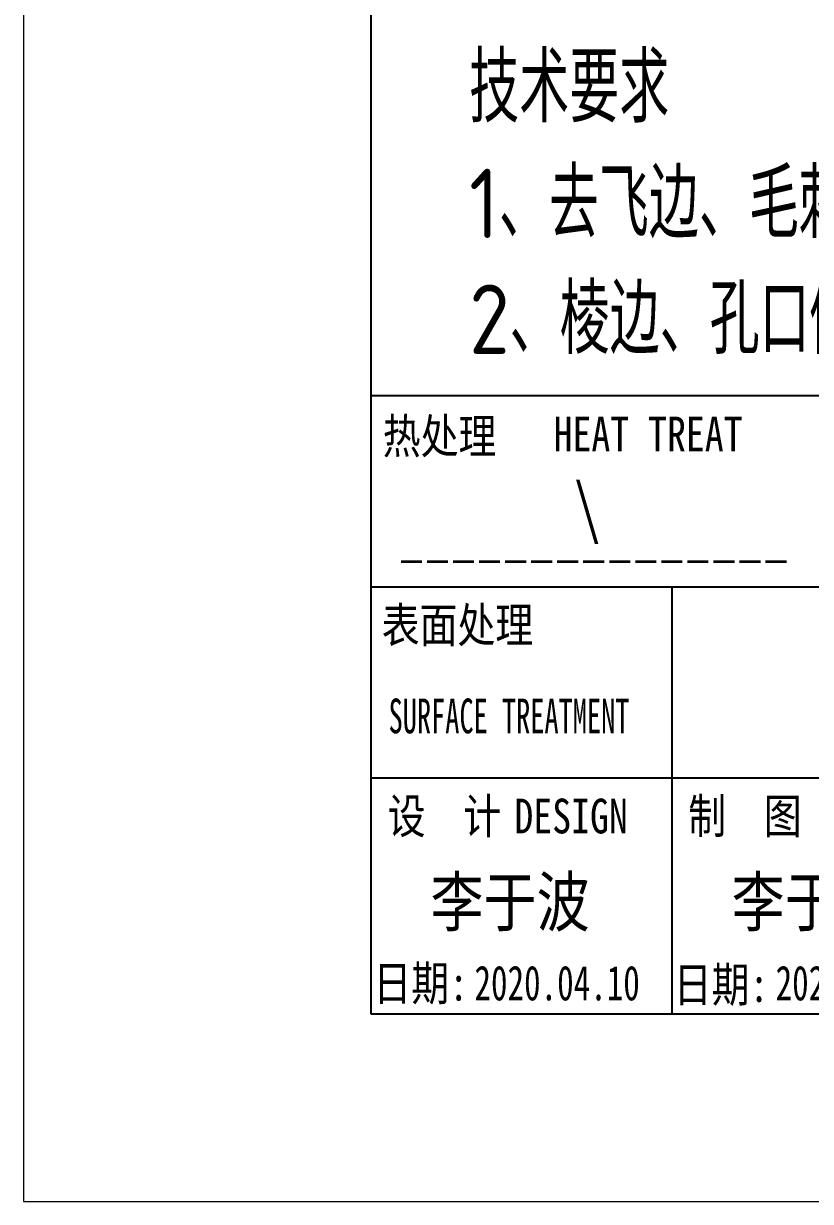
# Model space of a CAD drawing. Header units: millimetres. Extents: x -50043 to 104182, y -50696 to 36662.
# Drawn here: x -45739.6 to -45683, y 35772.4 to 35857.2 of the extents above; entities that cross this region are included whole.
import ezdxf
from ezdxf.enums import TextEntityAlignment as Align

# ---------------------------------------------------------------- set-up
doc = ezdxf.new("R2010")
doc.units = ezdxf.units.MM
doc.header["$LTSCALE"] = 0.5
doc.linetypes.add('AM_ISO02W050x2', pattern=[3.75, 3, -0.75])
doc.layers.add('图\\M+19E79\\M+195B6\\M+18E9A', color=7, linetype='Continuous')
for name, color, linetype, lineweight in [('图框', 7, 'Continuous', 18), ('标注线', 3, 'Continuous', 18), ('热处理', 7, 'Continuous', 20), ('粗虚线', 6, 'AM_ISO02W050x2', 35)]:
    doc.layers.add(name, color=color, linetype=linetype, lineweight=lineweight)
doc.layers.add('打印-禁用', color=7, linetype='Continuous', lineweight=15, plot=False)
doc.styles.add('国标', font='simfang.ttf', dxfattribs={"width": 0.8})
doc.styles.add('机械长仿宋', font='gbenor.shx', dxfattribs={"height": 1, "bigfont": 'gbcbig.shx'})

# ---------------------------------------------------------------- blocks, each defined once
blk = doc.blocks.new('GZDEH零件A4图框V01版')
at = {"layer": '图\\M+19E79\\M+195B6\\M+18E9A', "linetype": 'Continuous'}
for p, q in [((25, 292), (25, 13.5)), ((25, 13.5), (205, 13.5))]:
    blk.add_line(p, q, dxfattribs=at)
at = {"layer": '图\\M+19E79\\M+195B6\\M+18E9A', "color": 9}
for p, q in [((205, 58), (25, 58)), ((25, 44.25), (205, 44.25)), ((46.68, 44.25), (46.68, 30.5)), ((25, 30.5), (205, 30.5)), ((46.68, 30.5), (46.68, 13.5)), ((46.68, 30.5), (46.68, 13.5))]:
    blk.add_line(p, q, dxfattribs=at)
at = {"layer": '打印-禁用', "linetype": 'Continuous'}
for p, q in [((0, 297), (0, 0)), ((0, 0), (210, 0))]:
    blk.add_line(p, q, dxfattribs=at)
at = {"layer": '图\\M+19E79\\M+195B6\\M+18E9A', "color": 9, "style": '国标'}
for s, width, p in [('热处理', 0.8, (25.859, 53.855)), ('表面处理', 0.8, (25.784, 40.253)), ('SURFACE TREATMENT', 0.6, (26.278, 33.709)), (' DESIGN', 0.8, (33.978, 26.501))]:
    blk.add_text(s, height=2.5, dxfattribs=dict(at, width=width)).set_placement(p)
at = {"layer": '图\\M+19E79\\M+195B6\\M+18E9A', "color": 9, "style": '国标', "width": 0.8}
for s, p in [('HEAT TREAT', (44.964, 54.005)), ('设  计', (30.303, 26.501)), ('制  图', (51.941, 26.501)), ('日期:', (28.597, 14.462)), ('日期:', (50.223, 14.365))]:
    blk.add_text(s, height=2.5, dxfattribs=at).set_placement(p, align=Align.CENTER)
blk = doc.blocks.new('DEH A4')
at = {"layer": '图框'}
blk.add_blockref('GZDEH零件A4图框V01版', (0, 0), dxfattribs=at)

msp = doc.modelspace()

# ---------------------------------------------------------------- linework, layer by layer
at = {"layer": '粗虚线'}
msp.add_line((-45712.471, 35818.489), (-45684.61, 35818.489), dxfattribs=at)

# ---------------------------------------------------------------- block references
at = {"layer": '图框'}
msp.add_blockref('DEH A4', (-45739.646, 35772.417), dxfattribs=at)

# ---------------------------------------------------------------- texts
at = {"layer": '图\\M+19E79\\M+195B6\\M+18E9A', "color": 3, "style": '国标'}
for s, height, width, p in [('李于波', 3.5, 0.8, (-45710.348, 35792.234)), ('李于波', 3.5, 0.8, (-45688.668, 35792.234)), ('2020.04.10', 2.5, 0.7, (-45707.183, 35786.897)), ('2020.04.10', 2.5, 0.7, (-45685.503, 35786.897))]:
    msp.add_text(s, height=height, dxfattribs=dict(at, width=width)).set_placement(p)
at = {"layer": '标注线', "color": 2, "insert": (-45707.56, 35833.391), "char_height": 5, "width": 114.82461, "attachment_point": 7, "style": '机械长仿宋'}
msp.add_mtext('\\A2;技术要求\\P1、去飞边、毛刺；\\P2、棱边、孔口倒角C0.5。', dxfattribs=at)
at = {"layer": '热处理', "color": 3, "style": '国标', "width": 0.8}
msp.add_text('\\', height=3.5, dxfattribs=at).set_placement((-45699.066, 35820.614), align=Align.CENTER)

doc.saveas('drawing.dxf')
